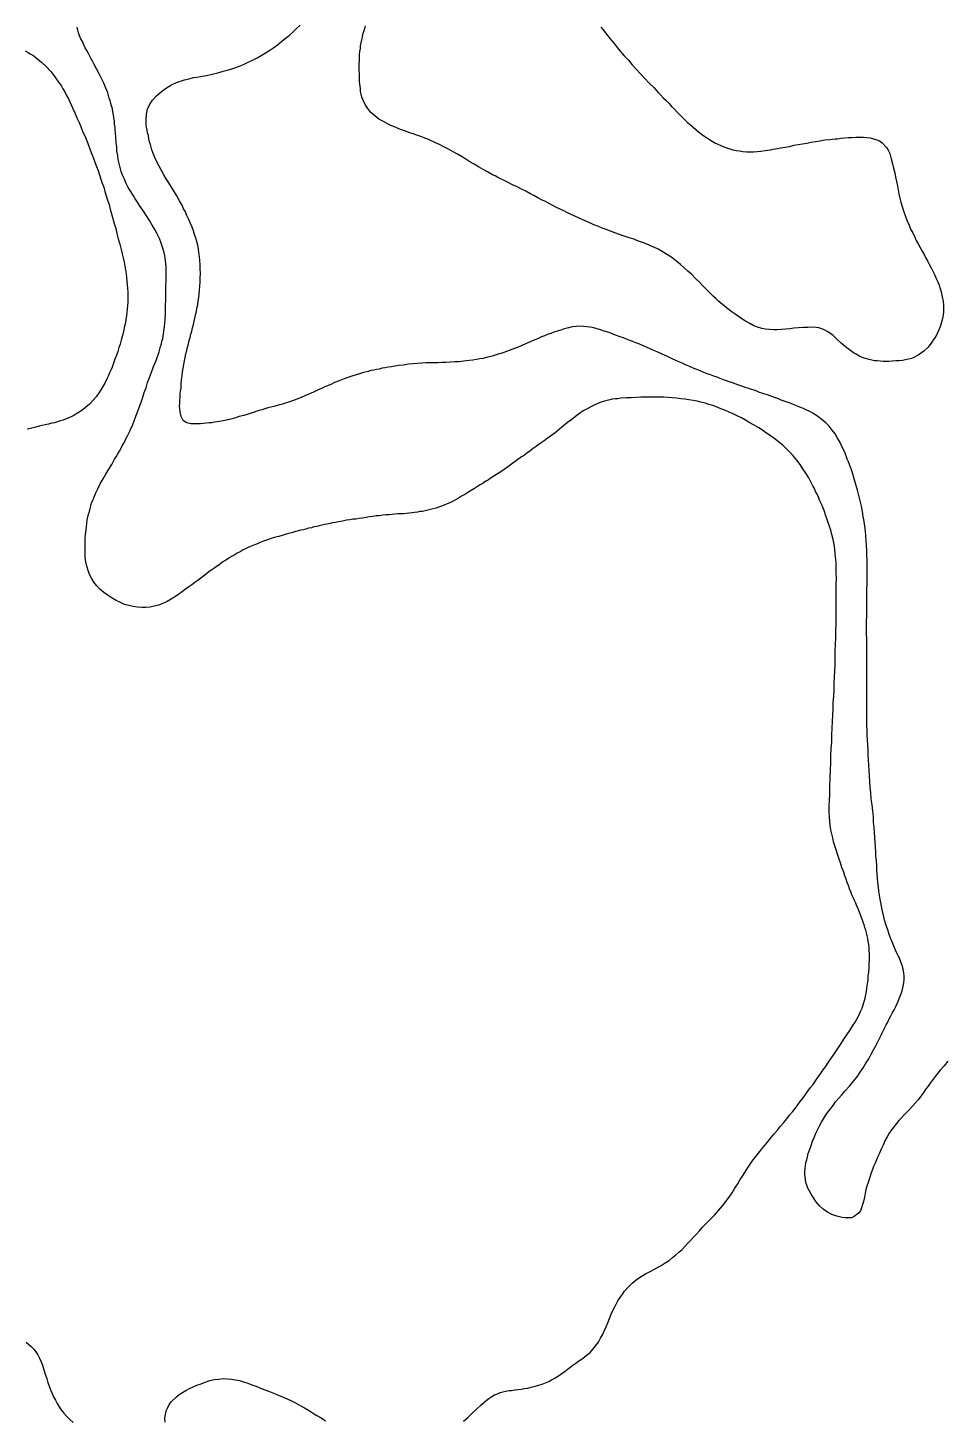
# Model space of a CAD drawing. Header units: inches. Extents: x 401374 to 405300, y 6332180 to 6336621.
# Drawn here: x 403137 to 403496, y 6332667 to 6333212 of the extents above; entities that cross this region are included whole.
import ezdxf

# ---------------------------------------------------------------- set-up
doc = ezdxf.new("R2010")
doc.units = ezdxf.units.IN
doc.header["$MEASUREMENT"] = 0

msp = doc.modelspace()

# ---------------------------------------------------------------- linework, layer by layer
for points in [[(403307.7, 6332667), (403309.4, 6332668.5), (403311, 6332670.1), (403312.8, 6332671.7), (403314.6, 6332673.3), (403316.6, 6332675.1), (403317.7, 6332675.9), (403318.8, 6332676.7), (403319.9, 6332677.3), (403321, 6332677.8), (403322.1, 6332678.2), (403323.2, 6332678.5), (403324.3, 6332678.8), (403325.5, 6332679), (403326.6, 6332679.1), (403327.8, 6332679.3), (403329, 6332679.4), (403330.3, 6332679.6), (403331.6, 6332679.8), (403332.9, 6332680), (403334.3, 6332680.3), (403335.8, 6332680.7), (403337.2, 6332681.1), (403338.6, 6332681.5), (403339.9, 6332682.1), (403341.1, 6332682.6), (403342.2, 6332683.2), (403343.3, 6332683.8), (403344.3, 6332684.4), (403345.4, 6332685.1), (403346.4, 6332685.8), (403347.4, 6332686.5), (403348.4, 6332687.3), (403349.4, 6332688), (403350.5, 6332688.9), (403351.7, 6332689.7), (403352.9, 6332690.6), (403354.2, 6332691.5), (403355.8, 6332692.7), (403357.3, 6332693.9), (403358.5, 6332695.3), (403359.6, 6332696.6), (403360.6, 6332698), (403361.4, 6332699.5), (403362.2, 6332700.9), (403362.9, 6332702.5), (403363.6, 6332704), (403364.2, 6332705.6), (403364.9, 6332707.2), (403365.6, 6332708.9), (403366.4, 6332710.6), (403367.2, 6332712.3), (403368.2, 6332714.1), (403369.4, 6332715.9), (403370.1, 6332716.9), (403370.8, 6332717.9), (403372.3, 6332719.6), (403373.8, 6332721.1), (403375.4, 6332722.4), (403377.1, 6332723.6), (403379, 6332724.7), (403380, 6332725.3), (403381.1, 6332725.8), (403382.2, 6332726.4), (403383.4, 6332727.1), (403385.1, 6332728), (403386.7, 6332729), (403388.2, 6332730), (403389.6, 6332731.1), (403390.9, 6332732.1), (403392.1, 6332733.2), (403393.3, 6332734.3), (403394.4, 6332735.4), (403395.5, 6332736.6), (403396.6, 6332737.8), (403397.7, 6332739), (403398.9, 6332740.3), (403400.1, 6332741.6), (403401.3, 6332743), (403402.7, 6332744.4), (403404.2, 6332745.9), (403406, 6332747.7), (403407.6, 6332749.5), (403409.1, 6332751.3), (403410.4, 6332753), (403411.7, 6332754.7), (403412.9, 6332756.4), (403414, 6332758.2), (403415.1, 6332759.9), (403416.1, 6332761.6), (403417.2, 6332763.4), (403418.3, 6332765.1), (403419.5, 6332766.9), (403420.8, 6332768.8), (403422.2, 6332770.7), (403423.7, 6332772.6), (403424.5, 6332773.6), (403425.4, 6332774.7), (403426.8, 6332776.3), (403428.1, 6332777.9), (403429.4, 6332779.5), (403430.7, 6332781), (403431.9, 6332782.5), (403433.1, 6332783.9), (403434.3, 6332785.4), (403435.4, 6332786.8), (403436.5, 6332788.2), (403437.6, 6332789.5), (403438.6, 6332790.9), (403439.6, 6332792.2), (403440.7, 6332793.6), (403441.6, 6332794.9), (403442.6, 6332796.2), (403443.6, 6332797.6), (403444.6, 6332798.9), (403445.5, 6332800.3), (403446.5, 6332801.6), (403447.5, 6332803), (403448.4, 6332804.4), (403449.4, 6332805.8), (403450.4, 6332807.2), (403451.4, 6332808.7), (403452.4, 6332810.2), (403453.5, 6332811.7), (403454.5, 6332813.3), (403455.6, 6332814.9), (403456.7, 6332816.6), (403457.8, 6332818.3), (403459, 6332820), (403460.2, 6332821.9), (403461.1, 6332823.3), (403461.9, 6332824.7), (403462.6, 6332826.1), (403463.2, 6332827.4), (403463.8, 6332828.7), (403464.2, 6332830), (403464.6, 6332831.3), (403465, 6332832.7), (403465.3, 6332834), (403465.5, 6332835.3), (403465.7, 6332836.7), (403465.9, 6332838.2), (403466.1, 6332839.7), (403466.2, 6332841.3), (403466.4, 6332842.9), (403466.6, 6332844.7), (403466.6, 6332846.1), (403466.7, 6332847.4), (403466.7, 6332848.8), (403466.7, 6332850), (403466.6, 6332851.3), (403466.5, 6332852.5), (403466.4, 6332853.7), (403466.2, 6332854.9), (403466, 6332856), (403465.8, 6332857.1), (403465.5, 6332858.2), (403465.2, 6332859.3), (403464.9, 6332860.3), (403464.6, 6332861.4), (403464.2, 6332862.4), (403463.8, 6332863.5), (403463.4, 6332864.5), (403463, 6332865.6), (403462.6, 6332866.6), (403462.2, 6332867.7), (403461.7, 6332868.7), (403461.3, 6332869.8), (403460.8, 6332870.9), (403460.3, 6332872), (403459.8, 6332873.1), (403459.4, 6332874.3), (403458.9, 6332875.4), (403458.4, 6332876.7), (403457.9, 6332877.9), (403457.5, 6332879.2), (403457, 6332880.5), (403456.6, 6332881.9), (403455.9, 6332883.8), (403455.3, 6332885.6), (403454.7, 6332887.4), (403454.1, 6332889), (403453.6, 6332890.7), (403453.1, 6332892.3), (403452.6, 6332893.8), (403452.3, 6332895.4), (403451.9, 6332897), (403451.6, 6332898.5), (403451.3, 6332900.2), (403451.2, 6332901.9), (403451, 6332903.6), (403450.9, 6332905.5), (403450.9, 6332907.4), (403450.9, 6332908.4), (403451, 6332909.5), (403451.1, 6332912.7), (403451.2, 6332915.8), (403451.3, 6332918.9), (403451.4, 6332921.9), (403451.5, 6332924.8), (403451.6, 6332927.6), (403451.7, 6332930.3), (403451.9, 6332933), (403452, 6332935.7), (403452.1, 6332938.3), (403452.2, 6332940.9), (403452.3, 6332943.4), (403452.4, 6332945.9), (403452.5, 6332948.4), (403452.7, 6332950.9), (403452.8, 6332953.4), (403452.9, 6332955.9), (403453, 6332958.3), (403453.1, 6332960.8), (403453.2, 6332963.3), (403453.2, 6332965.9), (403453.3, 6332968.5), (403453.4, 6332971.1), (403453.5, 6332973.7), (403453.5, 6332976.5), (403453.6, 6332979.2), (403453.6, 6332982.1), (403453.7, 6332985), (403453.7, 6332988), (403453.7, 6332991), (403453.7, 6332994.2), (403453.8, 6332997.5), (403453.7, 6332998.7), (403453.7, 6332999.9), (403453.7, 6333001), (403453.6, 6333002.2), (403453.6, 6333003.3), (403453.5, 6333004.3), (403453.4, 6333005.4), (403453.3, 6333006.4), (403453.1, 6333008.4), (403452.8, 6333010.3), (403452.4, 6333012.2), (403452, 6333014.1), (403451.5, 6333015.9), (403450.9, 6333017.7), (403450.3, 6333019.6), (403449.6, 6333021.5), (403448.9, 6333023.5), (403448.5, 6333024.5), (403448.1, 6333025.5), (403447.6, 6333026.5), (403447.1, 6333027.6), (403446.7, 6333028.7), (403446.2, 6333029.9), (403445.6, 6333031), (403445.1, 6333032.1), (403444.5, 6333033.2), (403444, 6333034.3), (403443.4, 6333035.3), (403442.9, 6333036.3), (403441.8, 6333038.1), (403440.6, 6333039.9), (403439.5, 6333041.6), (403438.2, 6333043.2), (403437, 6333044.8), (403435.6, 6333046.2), (403434.2, 6333047.7), (403432.7, 6333049.1), (403431, 6333050.4), (403429.3, 6333051.8), (403427.5, 6333053.1), (403425.5, 6333054.5), (403424.4, 6333055.2), (403423.4, 6333055.9), (403421.6, 6333056.9), (403419.9, 6333057.9), (403418.2, 6333058.9), (403416.6, 6333059.8), (403414.9, 6333060.6), (403413.3, 6333061.4), (403411.7, 6333062.1), (403410.1, 6333062.8), (403408.5, 6333063.4), (403407, 6333064), (403405.4, 6333064.6), (403403.8, 6333065.1), (403402.3, 6333065.5), (403400.7, 6333065.9), (403399.2, 6333066.3), (403397.6, 6333066.6), (403396, 6333066.9), (403394.4, 6333067.1), (403392.8, 6333067.3), (403391.2, 6333067.5), (403389.5, 6333067.7), (403387.9, 6333067.8), (403386.2, 6333067.9), (403384.4, 6333067.9), (403382.7, 6333067.9), (403380.9, 6333067.9), (403379.1, 6333067.9), (403377.2, 6333067.9), (403375.3, 6333067.8), (403373.4, 6333067.7), (403371.4, 6333067.6), (403369.4, 6333067.5), (403368.2, 6333067.3), (403367.1, 6333067.2), (403366, 6333067.1), (403365, 6333066.9), (403363, 6333066.4), (403361.2, 6333065.8), (403359.4, 6333065.1), (403357.8, 6333064.3), (403356.2, 6333063.4), (403354.6, 6333062.5), (403353.1, 6333061.5), (403351.6, 6333060.3), (403350.1, 6333059.2), (403348.5, 6333058), (403346.9, 6333056.7), (403345.3, 6333055.4), (403343.6, 6333054), (403341.8, 6333052.7), (403340.5, 6333051.7), (403339.3, 6333050.8), (403338.1, 6333050), (403336.9, 6333049.1), (403335.8, 6333048.3), (403334.7, 6333047.5), (403333.6, 6333046.7), (403332.6, 6333046), (403331.6, 6333045.2), (403330.5, 6333044.5), (403328.5, 6333043.1), (403326.6, 6333041.7), (403324.6, 6333040.3), (403322.7, 6333039), (403320.7, 6333037.7), (403319.6, 6333037), (403318.6, 6333036.3), (403317.6, 6333035.6), (403316.5, 6333035), (403315.4, 6333034.3), (403314.3, 6333033.6), (403313.2, 6333032.9), (403312, 6333032.1), (403310.8, 6333031.4), (403309.5, 6333030.6), (403308.3, 6333029.8), (403307, 6333029.1), (403305.8, 6333028.4), (403304.6, 6333027.7), (403303.5, 6333027.1), (403302.4, 6333026.6), (403301.3, 6333026.1), (403300.2, 6333025.6), (403299.1, 6333025.2), (403298, 6333024.8), (403297, 6333024.5), (403295.9, 6333024.2), (403294.9, 6333023.9), (403293.8, 6333023.7), (403292.8, 6333023.4), (403291.7, 6333023.2), (403290.7, 6333023.1), (403289.7, 6333022.9), (403288.6, 6333022.8), (403287.6, 6333022.6), (403286.5, 6333022.5), (403285.4, 6333022.4), (403284.3, 6333022.3), (403283.2, 6333022.2), (403282.1, 6333022.2), (403280.9, 6333022.1), (403279.8, 6333022), (403278.6, 6333021.9), (403277.4, 6333021.8), (403276.2, 6333021.7), (403274.9, 6333021.5), (403273.6, 6333021.4), (403272.3, 6333021.2), (403271, 6333021.1), (403269.6, 6333020.8), (403268.2, 6333020.6), (403266.9, 6333020.4), (403265.7, 6333020.2), (403264.4, 6333020.1), (403263.2, 6333019.9), (403262, 6333019.7), (403260.9, 6333019.5), (403259.8, 6333019.3), (403258.7, 6333019.1), (403257.6, 6333018.9), (403256.5, 6333018.7), (403255.5, 6333018.5), (403254.4, 6333018.2), (403253.4, 6333018), (403252.3, 6333017.8), (403251.3, 6333017.6), (403250.3, 6333017.3), (403249.2, 6333017.1), (403248.2, 6333016.8), (403247.1, 6333016.6), (403246, 6333016.3), (403245, 6333016), (403243.9, 6333015.8), (403242.7, 6333015.5), (403241.6, 6333015.2), (403240.4, 6333014.8), (403239.3, 6333014.5), (403238, 6333014.2), (403236.8, 6333013.8), (403235.5, 6333013.4), (403234.2, 6333013.1), (403232.5, 6333012.6), (403231, 6333012), (403229.5, 6333011.5), (403228.1, 6333011), (403226.7, 6333010.4), (403225.3, 6333009.9), (403224, 6333009.3), (403222.7, 6333008.7), (403221.5, 6333008.1), (403220.3, 6333007.4), (403219.1, 6333006.8), (403218, 6333006.1), (403216.9, 6333005.5), (403215.8, 6333004.8), (403214.7, 6333004.1), (403213.6, 6333003.4), (403212.5, 6333002.6), (403211.4, 6333001.9), (403210.4, 6333001.1), (403209.3, 6333000.3), (403208.2, 6332999.6), (403207.1, 6332998.7), (403206, 6332997.9), (403204.9, 6332997.1), (403203.8, 6332996.2), (403202.6, 6332995.4), (403201.4, 6332994.5), (403200.2, 6332993.6), (403198.9, 6332992.7), (403197.7, 6332991.8), (403196.3, 6332990.8), (403195, 6332989.9), (403193.3, 6332988.8), (403191.7, 6332987.9), (403190, 6332987.1), (403188.4, 6332986.5), (403186.7, 6332986.1), (403185.1, 6332985.7), (403183.4, 6332985.6), (403181.8, 6332985.6), (403180.1, 6332985.7), (403178.4, 6332985.9), (403176.8, 6332986.3), (403175.1, 6332986.8), (403173.5, 6332987.5), (403171.8, 6332988.3), (403170.2, 6332989.2), (403168.6, 6332990.3), (403166.9, 6332991.5), (403165.4, 6332992.7), (403164.2, 6332994.1), (403163.1, 6332995.5), (403162.2, 6332997), (403161.4, 6332998.5), (403160.8, 6333000.1), (403160.3, 6333001.8), (403159.9, 6333003.5), (403159.7, 6333005.3), (403159.6, 6333007.1), (403159.6, 6333009), (403159.6, 6333010.9), (403159.7, 6333012.9), (403159.8, 6333013.9), (403159.9, 6333015), (403160, 6333016), (403160.2, 6333017.1), (403160.3, 6333018.4), (403160.5, 6333019.7), (403160.7, 6333020.9), (403161, 6333022.1), (403161.3, 6333023.2), (403161.6, 6333024.3), (403161.9, 6333025.4), (403162.2, 6333026.5), (403162.6, 6333027.5), (403163, 6333028.5), (403163.8, 6333030.5), (403164.7, 6333032.3), (403165.7, 6333034.2), (403166.7, 6333036), (403167.8, 6333037.8), (403168.9, 6333039.7), (403170.1, 6333041.6), (403171.2, 6333043.6), (403171.8, 6333044.6), (403172.5, 6333045.7), (403173.1, 6333046.8), (403173.7, 6333047.9), (403174.3, 6333049.1), (403175, 6333050.3), (403175.5, 6333051.4), (403176.1, 6333052.5), (403176.6, 6333053.6), (403177.1, 6333054.6), (403177.5, 6333055.6), (403178, 6333056.6), (403178.8, 6333058.6), (403179.5, 6333060.5), (403180.3, 6333062.4), (403180.9, 6333064.2), (403181.6, 6333066), (403182.2, 6333067.9), (403182.8, 6333069.7), (403183.5, 6333071.6), (403184.1, 6333073.6), (403184.5, 6333074.6), (403184.8, 6333075.6), (403185.2, 6333076.6), (403185.6, 6333077.7), (403186, 6333078.8), (403186.4, 6333079.9), (403186.9, 6333081.1), (403187.4, 6333082.3), (403187.8, 6333083.4), (403188.2, 6333084.5), (403188.6, 6333085.6), (403188.9, 6333086.7), (403189.2, 6333087.7), (403189.5, 6333088.8), (403189.7, 6333089.8), (403190, 6333090.8), (403190.3, 6333092.7), (403190.6, 6333094.7), (403190.8, 6333096.6), (403191, 6333098.5), (403191.1, 6333100.4), (403191.1, 6333102.3), (403191.1, 6333104.3), (403191.2, 6333105.3), (403191.2, 6333106.4), (403191.2, 6333107.4), (403191.2, 6333108.5), (403191.2, 6333109.6), (403191.2, 6333110.7), (403191.2, 6333111.8), (403191.3, 6333113), (403191.3, 6333114.2), (403191.4, 6333115.5), (403191.4, 6333116.7), (403191.4, 6333117.9), (403191.3, 6333119), (403191.2, 6333120.2), (403191.1, 6333121.3), (403191, 6333122.3), (403190.8, 6333123.4), (403190.6, 6333124.4), (403190.1, 6333126.3), (403189.4, 6333128.2), (403188.7, 6333130), (403187.9, 6333131.8), (403186.9, 6333133.6), (403185.9, 6333135.3), (403184.9, 6333137.1), (403183.7, 6333138.9), (403182.5, 6333140.7), (403181.2, 6333142.6), (403179.9, 6333144.6), (403179.2, 6333145.6), (403178.6, 6333146.7), (403177.5, 6333148.4), (403176.5, 6333150), (403175.7, 6333151.6), (403175, 6333153.2), (403174.3, 6333154.8), (403173.8, 6333156.3), (403173.3, 6333157.8), (403173, 6333159.4), (403172.6, 6333160.9), (403172.4, 6333162.5), (403172.1, 6333164.2), (403172, 6333165.9), (403171.8, 6333167.7), (403171.6, 6333169.5), (403171.5, 6333171.4), (403171.4, 6333172.4), (403171.4, 6333173.5), (403171.2, 6333174.8), (403171.1, 6333176), (403170.9, 6333177.3), (403170.7, 6333178.5), (403170.5, 6333179.6), (403170.3, 6333180.8), (403170, 6333181.9), (403169.7, 6333182.9), (403169.5, 6333184), (403169.1, 6333185), (403168.5, 6333187), (403167.7, 6333188.9), (403166.9, 6333190.8), (403166, 6333192.6), (403165.1, 6333194.5), (403164.1, 6333196.4), (403163.1, 6333198.4), (403162.5, 6333199.4), (403162, 6333200.4), (403161.5, 6333201.4), (403160.9, 6333202.5), (403160.3, 6333203.6), (403159.7, 6333204.7), (403159.1, 6333205.9), (403158.6, 6333207.1), (403158, 6333208.2), (403157.5, 6333209.3), (403157.1, 6333210.5), (403156.8, 6333211.6), (403156.5, 6333212.7)], [(403497.4, 6332808), (403495.9, 6332806.2), (403494.3, 6332804.4), (403492.8, 6332802.5), (403492, 6332801.5), (403491.2, 6332800.4), (403490.4, 6332799.3), (403489.6, 6332798.2), (403488.8, 6332797.1), (403488, 6332795.9), (403486.8, 6332794.3), (403485.7, 6332792.9), (403484.6, 6332791.5), (403483.5, 6332790.3), (403482.4, 6332789.1), (403481.3, 6332788), (403480.3, 6332786.9), (403479.2, 6332785.8), (403478.2, 6332784.7), (403477.2, 6332783.6), (403476.3, 6332782.4), (403475.3, 6332781.1), (403474.4, 6332779.8), (403473.6, 6332778.3), (403472.7, 6332776.8), (403472, 6332775.1), (403471.3, 6332773.5), (403470.6, 6332772), (403470, 6332770.6), (403469.4, 6332769.3), (403468.9, 6332768), (403468.3, 6332766.7), (403467.8, 6332765.5), (403467.4, 6332764.2), (403466.9, 6332763), (403466.5, 6332761.7), (403466.1, 6332760.5), (403465.7, 6332759.1), (403465.3, 6332757.7), (403465, 6332756.3), (403464.7, 6332754.7), (403464.4, 6332753.1), (403464, 6332751.8), (403463.6, 6332750.5), (403463.1, 6332749.4), (403462.4, 6332748.5), (403460.7, 6332747.1), (403459.6, 6332746.7), (403458.4, 6332746.7), (403457.1, 6332746.7), (403456, 6332746.8), (403454.9, 6332747), (403453.9, 6332747.3), (403451.9, 6332747.9), (403450.2, 6332748.9), (403448.6, 6332750), (403447.1, 6332751.4), (403445.7, 6332753.1), (403444.4, 6332755.1), (403443.7, 6332756.2), (403443.1, 6332757.3), (403442.6, 6332758.3), (403442.2, 6332759.4), (403441.8, 6332760.5), (403441.6, 6332761.6), (403441.5, 6332762.6), (403441.4, 6332763.7), (403441.4, 6332764.8), (403441.5, 6332765.9), (403441.6, 6332767), (403441.8, 6332768.2), (403442.1, 6332769.3), (403442.4, 6332770.5), (403442.7, 6332771.8), (403443.2, 6332773.1), (403443.8, 6332774.9), (403444.4, 6332776.6), (403445.1, 6332778.3), (403445.7, 6332779.8), (403446.4, 6332781.3), (403447.1, 6332782.7), (403447.9, 6332784.1), (403448.7, 6332785.4), (403449.5, 6332786.7), (403450.4, 6332788), (403451.4, 6332789.3), (403452.4, 6332790.6), (403453.4, 6332792), (403454.6, 6332793.3), (403455.8, 6332794.8), (403457.2, 6332796.3), (403458.8, 6332798.2), (403460.4, 6332800.1), (403461.8, 6332801.9), (403463, 6332803.7), (403464.2, 6332805.4), (403465.3, 6332807.2), (403466.4, 6332808.9), (403467.4, 6332810.7), (403468.3, 6332812.4), (403469.3, 6332814.3), (403470.2, 6332816.1), (403471.2, 6332818.1), (403471.7, 6332819.1), (403472.2, 6332820.1), (403472.7, 6332821.1), (403473.2, 6332822.2), (403473.8, 6332823.2), (403474.3, 6332824.3), (403474.9, 6332825.5), (403475.6, 6332826.7), (403476.3, 6332828.1), (403477, 6332829.4), (403477.6, 6332830.8), (403478.2, 6332832.1), (403478.7, 6332833.4), (403479.2, 6332834.7), (403479.6, 6332836), (403479.9, 6332837.3), (403480.1, 6332838.6), (403480.2, 6332839.9), (403480.2, 6332841.3), (403480.1, 6332842.6), (403479.8, 6332844), (403479.5, 6332845.4), (403479, 6332846.8), (403478.4, 6332848.3), (403477.4, 6332850.2), (403476.6, 6332852.1), (403475.8, 6332854), (403475, 6332855.8), (403474.4, 6332857.6), (403473.8, 6332859.4), (403473.2, 6332861.1), (403472.7, 6332862.8), (403472.3, 6332864.5), (403471.9, 6332866.2), (403471.5, 6332867.9), (403471.2, 6332869.6), (403470.9, 6332871.2), (403470.6, 6332872.9), (403470.4, 6332874.5), (403470.2, 6332876.2), (403470, 6332877.9), (403469.8, 6332879.5), (403469.7, 6332881.2), (403469.6, 6332882.9), (403469.5, 6332884.6), (403469.4, 6332886.4), (403469.2, 6332888.2), (403469.1, 6332890), (403469, 6332891.8), (403468.9, 6332893.7), (403468.8, 6332895.6), (403468.7, 6332897.5), (403468.5, 6332899.5), (403468.3, 6332901.6), (403468.2, 6332903.7), (403468, 6332905.9), (403467.7, 6332908.3), (403467.4, 6332910.7), (403467.2, 6332913), (403467, 6332915.3), (403466.8, 6332917.5), (403466.7, 6332919.7), (403466.5, 6332921.8), (403466.4, 6332923.8), (403466.3, 6332925.9), (403466.1, 6332927.8), (403466.1, 6332929.8), (403466, 6332931.8), (403465.9, 6332933.7), (403465.8, 6332935.6), (403465.8, 6332937.5), (403465.7, 6332939.4), (403465.7, 6332941.3), (403465.7, 6332943.2), (403465.6, 6332945.1), (403465.6, 6332947), (403465.6, 6332949), (403465.6, 6332950.9), (403465.6, 6332952.9), (403465.6, 6332955), (403465.6, 6332957), (403465.6, 6332959.1), (403465.6, 6332961.3), (403465.6, 6332963.5), (403465.6, 6332965.8), (403465.6, 6332968.2), (403465.6, 6332970.6), (403465.6, 6332973.1), (403465.5, 6332975.5), (403465.5, 6332977.8), (403465.5, 6332980.1), (403465.6, 6332982.3), (403465.6, 6332984.5), (403465.6, 6332986.6), (403465.7, 6332988.7), (403465.7, 6332990.7), (403465.7, 6332992.8), (403465.8, 6332994.7), (403465.8, 6332996.7), (403465.8, 6332998.6), (403465.8, 6333000.5), (403465.8, 6333002.4), (403465.8, 6333004.2), (403465.7, 6333006.1), (403465.6, 6333008), (403465.5, 6333009.8), (403465.4, 6333011.7), (403465.2, 6333013.6), (403465.1, 6333015.4), (403464.8, 6333017.4), (403464.6, 6333019.3), (403464.2, 6333021.2), (403463.9, 6333023.2), (403463.5, 6333025.2), (403463, 6333027.3), (403462.5, 6333029.4), (403462, 6333031.5), (403461.4, 6333033.7), (403460.7, 6333035.9), (403460, 6333038.3), (403459.6, 6333039.4), (403459.2, 6333040.5), (403458.8, 6333041.5), (403458.4, 6333042.6), (403458, 6333043.6), (403457.7, 6333044.6), (403456.9, 6333046.6), (403456, 6333048.4), (403455.2, 6333050.2), (403454.2, 6333051.9), (403453.2, 6333053.5), (403452.1, 6333055), (403450.9, 6333056.5), (403449.6, 6333057.9), (403448.1, 6333059.1), (403446.5, 6333060.3), (403444.8, 6333061.5), (403442.8, 6333062.5), (403441.8, 6333063), (403440.8, 6333063.5), (403439.4, 6333064), (403438.1, 6333064.5), (403436.9, 6333065), (403435.6, 6333065.5), (403434.4, 6333065.9), (403433.3, 6333066.4), (403432.1, 6333066.8), (403431, 6333067.2), (403429.9, 6333067.6), (403428.8, 6333068), (403427.8, 6333068.4), (403426.7, 6333068.8), (403425.7, 6333069.1), (403424.6, 6333069.5), (403423.6, 6333069.8), (403422.6, 6333070.2), (403421.5, 6333070.6), (403420.5, 6333070.9), (403419.4, 6333071.3), (403418.4, 6333071.6), (403417.3, 6333072), (403416.3, 6333072.3), (403415.2, 6333072.7), (403414.1, 6333073.1), (403413, 6333073.5), (403411.8, 6333073.9), (403410.7, 6333074.3), (403409.5, 6333074.7), (403408.2, 6333075.2), (403407, 6333075.7), (403405.7, 6333076.1), (403404.4, 6333076.7), (403403.1, 6333077.1), (403401.8, 6333077.6), (403400.6, 6333078.1), (403399.5, 6333078.6), (403398.3, 6333079), (403397.2, 6333079.5), (403396.2, 6333079.9), (403395.1, 6333080.4), (403394.1, 6333080.8), (403393.1, 6333081.3), (403391.1, 6333082.2), (403389.2, 6333083.1), (403387.4, 6333083.9), (403385.5, 6333084.8), (403383.6, 6333085.7), (403381.6, 6333086.5), (403380.6, 6333087), (403379.6, 6333087.4), (403378.5, 6333087.9), (403377.5, 6333088.3), (403376.4, 6333088.8), (403375.2, 6333089.2), (403374.1, 6333089.7), (403372.9, 6333090.1), (403371.6, 6333090.6), (403370.4, 6333091.1), (403368.7, 6333091.6), (403367.2, 6333092.2), (403365.7, 6333092.8), (403364.2, 6333093.3), (403362.8, 6333093.8), (403361.4, 6333094.3), (403360.1, 6333094.7), (403358.8, 6333095), (403357.4, 6333095.3), (403356.1, 6333095.5), (403354.7, 6333095.6), (403353.3, 6333095.7), (403351.8, 6333095.6), (403350.3, 6333095.4), (403348.8, 6333095.1), (403347.2, 6333094.7), (403345.8, 6333094.2), (403344.4, 6333093.8), (403343.1, 6333093.3), (403341.9, 6333092.8), (403340.7, 6333092.4), (403339.5, 6333091.9), (403338.3, 6333091.5), (403337.2, 6333091), (403336.1, 6333090.5), (403335, 6333090.1), (403333.9, 6333089.6), (403332.9, 6333089.2), (403331.8, 6333088.7), (403330.8, 6333088.3), (403329.8, 6333087.8), (403328.7, 6333087.4), (403327.7, 6333087), (403326.7, 6333086.6), (403325.6, 6333086.2), (403324.6, 6333085.8), (403323.5, 6333085.4), (403322.4, 6333085), (403321.3, 6333084.7), (403320.2, 6333084.3), (403319, 6333084), (403317.9, 6333083.7), (403316.6, 6333083.4), (403315.4, 6333083.1), (403314.1, 6333082.9), (403312.8, 6333082.7), (403311.4, 6333082.4), (403310, 6333082.3), (403308.9, 6333082.1), (403307.9, 6333082), (403306.1, 6333081.8), (403304.3, 6333081.7), (403302.5, 6333081.6), (403300.9, 6333081.5), (403299.3, 6333081.5), (403297.7, 6333081.4), (403296.1, 6333081.4), (403294.5, 6333081.3), (403293, 6333081.3), (403291.4, 6333081.2), (403289.7, 6333081.1), (403288, 6333080.9), (403286.2, 6333080.8), (403284.3, 6333080.5), (403282.4, 6333080.3), (403280.9, 6333080), (403279.6, 6333079.8), (403278.3, 6333079.6), (403277.1, 6333079.4), (403275.9, 6333079.2), (403274.8, 6333078.9), (403273.7, 6333078.7), (403272.6, 6333078.5), (403271.5, 6333078.3), (403270.4, 6333078), (403269.3, 6333077.7), (403268.2, 6333077.4), (403267, 6333077.1), (403265.8, 6333076.7), (403264.5, 6333076.3), (403263.2, 6333075.9), (403262.1, 6333075.5), (403261, 6333075.1), (403259.1, 6333074.3), (403257.2, 6333073.6), (403255.5, 6333072.8), (403253.8, 6333072.1), (403252.2, 6333071.3), (403250.6, 6333070.6), (403249, 6333069.9), (403247.5, 6333069.2), (403245.9, 6333068.5), (403244.2, 6333067.8), (403242.5, 6333067.1), (403240.8, 6333066.5), (403238.9, 6333065.8), (403236.9, 6333065.2), (403235.8, 6333064.9), (403234.8, 6333064.7), (403233.5, 6333064.3), (403232.3, 6333064), (403231.2, 6333063.7), (403230, 6333063.3), (403228.9, 6333063), (403227.8, 6333062.7), (403226.8, 6333062.4), (403225.8, 6333062), (403223.8, 6333061.4), (403221.8, 6333060.8), (403219.9, 6333060.3), (403218.1, 6333059.7), (403216.2, 6333059.2), (403214.3, 6333058.8), (403212.3, 6333058.4), (403211.3, 6333058.2), (403210.3, 6333058.1), (403209.3, 6333057.9), (403208.2, 6333057.8), (403207.1, 6333057.7), (403206, 6333057.6), (403204.8, 6333057.5), (403203.6, 6333057.5), (403202.4, 6333057.5), (403201.2, 6333057.5), (403199.3, 6333057.8), (403198, 6333058.8), (403197.2, 6333060.3), (403196.8, 6333062.2), (403196.7, 6333063.3), (403196.6, 6333064.4), (403196.7, 6333065.6), (403196.7, 6333066.8), (403196.8, 6333068), (403196.9, 6333069.2), (403197, 6333070.3), (403197.2, 6333071.5), (403197.3, 6333073.1), (403197.4, 6333074.7), (403197.6, 6333076.3), (403197.8, 6333077.8), (403198, 6333079.3), (403198.3, 6333080.7), (403198.6, 6333082.2), (403198.8, 6333083.5), (403199.1, 6333084.9), (403199.4, 6333086.2), (403199.7, 6333087.5), (403200.1, 6333088.8), (403200.4, 6333090.1), (403200.7, 6333091.3), (403201, 6333092.6), (403201.4, 6333093.8), (403201.7, 6333095.1), (403202, 6333096.3), (403202.3, 6333097.6), (403202.6, 6333098.8), (403202.9, 6333100.1), (403203.2, 6333101.4), (403203.4, 6333102.8), (403203.7, 6333104.1), (403203.9, 6333105.5), (403204.1, 6333106.9), (403204.3, 6333108.4), (403204.4, 6333109.8), (403204.6, 6333111.4), (403204.7, 6333112.9), (403204.7, 6333114.6), (403204.8, 6333116.3), (403204.7, 6333118.1), (403204.7, 6333119.8), (403204.6, 6333121.4), (403204.4, 6333123), (403204.2, 6333124.5), (403204, 6333126), (403203.7, 6333127.4), (403203.4, 6333128.8), (403203, 6333130.2), (403202.5, 6333131.6), (403202, 6333133), (403201.5, 6333134.4), (403200.9, 6333135.9), (403200.2, 6333137.4), (403199.5, 6333139), (403198.8, 6333140.7), (403198.2, 6333141.7), (403197.7, 6333142.8), (403196.6, 6333144.8), (403195.5, 6333146.7), (403194.5, 6333148.4), (403193.4, 6333150.1), (403192.4, 6333151.8), (403191.4, 6333153.4), (403190.4, 6333155), (403189.5, 6333156.7), (403188.6, 6333158.3), (403187.7, 6333160), (403186.9, 6333161.8), (403186.2, 6333163.7), (403185.8, 6333164.7), (403185.5, 6333165.8), (403185.2, 6333166.8), (403184.9, 6333167.9), (403184.6, 6333169.1), (403184.4, 6333170.3), (403184.1, 6333171.4), (403183.9, 6333172.5), (403183.7, 6333173.6), (403183.6, 6333174.7), (403183.5, 6333175.7), (403183.5, 6333176.8), (403183.7, 6333178.7), (403184.1, 6333180.6), (403184.9, 6333182.4), (403186, 6333184.2), (403187.6, 6333185.9), (403189.5, 6333187.6), (403191.5, 6333189), (403193.4, 6333190.2), (403195.4, 6333191.1), (403196.4, 6333191.5), (403197.4, 6333191.8), (403198.5, 6333192.1), (403199.7, 6333192.4), (403200.8, 6333192.7), (403202.1, 6333193), (403203.4, 6333193.2), (403204.8, 6333193.5), (403207.1, 6333193.9), (403209.4, 6333194.4), (403211.6, 6333194.9), (403213.7, 6333195.5), (403215.8, 6333196.1), (403217.8, 6333196.7), (403219.7, 6333197.4), (403221.6, 6333198.2), (403223.4, 6333199), (403225.2, 6333199.8), (403227, 6333200.7), (403228.6, 6333201.7), (403230.3, 6333202.7), (403231.9, 6333203.7), (403233.5, 6333204.8), (403235, 6333205.9), (403236.5, 6333207.1), (403238, 6333208.3), (403239.5, 6333209.5), (403240.9, 6333210.8), (403242.4, 6333212.2), (403243.8, 6333213.6)], [(403361.5, 6333212.8), (403362.4, 6333211.7), (403363.3, 6333210.5), (403364.2, 6333209.4), (403365, 6333208.3), (403365.9, 6333207.3), (403366.7, 6333206.3), (403367.5, 6333205.3), (403369.1, 6333203.4), (403370.7, 6333201.5), (403372.3, 6333199.8), (403373.8, 6333198), (403375.4, 6333196.3), (403377, 6333194.5), (403378.7, 6333192.7), (403380.4, 6333190.9), (403382.2, 6333189.1), (403384.1, 6333187.1), (403385, 6333186.1), (403386, 6333185), (403387.1, 6333184), (403388.2, 6333182.9), (403389.2, 6333181.7), (403390.3, 6333180.6), (403391.4, 6333179.5), (403392.4, 6333178.5), (403393.5, 6333177.4), (403394.5, 6333176.4), (403395.5, 6333175.5), (403396.6, 6333174.5), (403397.6, 6333173.6), (403398.7, 6333172.7), (403399.7, 6333171.8), (403400.8, 6333171), (403401.8, 6333170.2), (403402.9, 6333169.5), (403404, 6333168.8), (403405.1, 6333168.1), (403406.2, 6333167.5), (403407.3, 6333166.9), (403408.5, 6333166.4), (403409.6, 6333165.9), (403410.8, 6333165.5), (403412, 6333165.1), (403413.2, 6333164.8), (403414.5, 6333164.5), (403415.8, 6333164.3), (403417.1, 6333164.1), (403418.5, 6333164), (403419.8, 6333164), (403421.3, 6333164), (403422.7, 6333164.1), (403424.2, 6333164.2), (403425.8, 6333164.5), (403426.8, 6333164.6), (403427.9, 6333164.8), (403428.9, 6333165), (403429.9, 6333165.1), (403431.8, 6333165.5), (403433.7, 6333165.8), (403435.4, 6333166.1), (403437.1, 6333166.5), (403438.8, 6333166.8), (403440.5, 6333167.1), (403442.1, 6333167.4), (403443.8, 6333167.7), (403445.5, 6333168), (403447.3, 6333168.3), (403449.2, 6333168.6), (403451.1, 6333168.8), (403452.1, 6333168.9), (403453.2, 6333169), (403454.2, 6333169.1), (403455.4, 6333169.3), (403456.9, 6333169.4), (403458.4, 6333169.5), (403459.9, 6333169.6), (403461.4, 6333169.7), (403462.8, 6333169.7), (403464.3, 6333169.7), (403465.7, 6333169.6), (403467, 6333169.4), (403468.3, 6333169.1), (403469.5, 6333168.7), (403470.6, 6333168.2), (403471.6, 6333167.5), (403473.3, 6333165.7), (403474, 6333164.6), (403474.6, 6333163.3), (403474.9, 6333162.2), (403475.2, 6333161.2), (403475.7, 6333159.3), (403476.1, 6333157.5), (403476.6, 6333155.7), (403476.9, 6333154), (403477.3, 6333152.3), (403477.6, 6333150.7), (403477.9, 6333149.1), (403478.2, 6333147.5), (403478.6, 6333145.8), (403479, 6333144.2), (403479.5, 6333142.5), (403480, 6333140.8), (403480.6, 6333139), (403481.3, 6333137.2), (403482.2, 6333135.3), (403482.8, 6333133.7), (403483.6, 6333132.2), (403484.3, 6333130.8), (403485, 6333129.3), (403485.8, 6333127.9), (403486.5, 6333126.5), (403487.3, 6333125.1), (403488.1, 6333123.7), (403488.8, 6333122.3), (403489.5, 6333121), (403490.2, 6333119.7), (403490.9, 6333118.3), (403491.6, 6333117), (403492.2, 6333115.7), (403492.8, 6333114.4), (403493.4, 6333113.1), (403493.9, 6333111.8), (403494.3, 6333110.5), (403494.7, 6333109.2), (403495, 6333107.9), (403495.3, 6333106.6), (403495.5, 6333105.3), (403495.6, 6333104), (403495.7, 6333102.7), (403495.6, 6333101.4), (403495.5, 6333100), (403495.2, 6333098.7), (403494.9, 6333097.3), (403494.5, 6333095.9), (403494, 6333094.5), (403493.3, 6333093.1), (403492.6, 6333091.7), (403491.8, 6333090.5), (403491.1, 6333089.4), (403489.6, 6333087.5), (403487.9, 6333085.9), (403486.1, 6333084.6), (403484.1, 6333083.5), (403483.1, 6333083.1), (403481.9, 6333082.8), (403480.8, 6333082.5), (403479.6, 6333082.3), (403478.3, 6333082.1), (403477, 6333082.1), (403475.6, 6333082), (403474.3, 6333081.9), (403473.1, 6333081.9), (403472, 6333081.9), (403470.8, 6333082), (403469.7, 6333082.1), (403468.7, 6333082.2), (403467.6, 6333082.4), (403466.6, 6333082.6), (403465.6, 6333082.9), (403464.6, 6333083.2), (403463.6, 6333083.6), (403462.5, 6333084.1), (403461.5, 6333084.7), (403460.4, 6333085.3), (403459.4, 6333086.1), (403458.3, 6333086.8), (403457.3, 6333087.6), (403455.6, 6333089.1), (403453.9, 6333090.6), (403452.4, 6333092), (403450.7, 6333093.3), (403449, 6333094.3), (403448, 6333094.7), (403446.9, 6333095), (403445.8, 6333095.2), (403444.6, 6333095.3), (403442.6, 6333095.2), (403440.7, 6333095.2), (403438.9, 6333095), (403437.1, 6333094.9), (403435.5, 6333094.7), (403433.8, 6333094.5), (403432.2, 6333094.4), (403430.6, 6333094.3), (403429.1, 6333094.3), (403427.5, 6333094.4), (403426, 6333094.5), (403424.5, 6333094.8), (403422.9, 6333095.3), (403421.4, 6333095.9), (403419.8, 6333096.7), (403418.2, 6333097.7), (403416.7, 6333098.6), (403415.4, 6333099.5), (403414.1, 6333100.4), (403412.9, 6333101.2), (403411.8, 6333102.1), (403410.7, 6333102.9), (403409.6, 6333103.8), (403408.6, 6333104.6), (403407.6, 6333105.5), (403406.6, 6333106.4), (403405.6, 6333107.3), (403404.6, 6333108.3), (403403.5, 6333109.4), (403402.5, 6333110.5), (403401.3, 6333111.6), (403400.2, 6333112.9), (403398.6, 6333114.4), (403397.1, 6333115.9), (403395.6, 6333117.3), (403394.2, 6333118.6), (403392.7, 6333119.8), (403391.3, 6333121), (403389.9, 6333122.1), (403388.5, 6333123.1), (403387, 6333124), (403385.5, 6333125), (403383.9, 6333125.8), (403382.2, 6333126.6), (403380.5, 6333127.4), (403378.6, 6333128.2), (403376.7, 6333128.9), (403375.6, 6333129.3), (403374.6, 6333129.7), (403372.6, 6333130.3), (403370.7, 6333130.9), (403368.8, 6333131.6), (403367, 6333132.2), (403365.3, 6333132.9), (403363.6, 6333133.5), (403362, 6333134.1), (403360.3, 6333134.8), (403358.8, 6333135.4), (403357.2, 6333136.1), (403355.7, 6333136.8), (403354.2, 6333137.4), (403352.8, 6333138.1), (403351.3, 6333138.8), (403349.9, 6333139.4), (403348.5, 6333140.1), (403347, 6333140.8), (403345.6, 6333141.5), (403344.2, 6333142.2), (403342.7, 6333143), (403341.3, 6333143.7), (403339.8, 6333144.5), (403338.3, 6333145.2), (403336.8, 6333146), (403335.3, 6333146.8), (403333.7, 6333147.6), (403332.1, 6333148.5), (403330.4, 6333149.3), (403328.7, 6333150.2), (403327, 6333151), (403325.2, 6333151.9), (403323.4, 6333152.9), (403322.2, 6333153.4), (403321.2, 6333153.9), (403320.1, 6333154.5), (403319.1, 6333155), (403317.2, 6333156.1), (403315.4, 6333157.1), (403313.6, 6333158.1), (403311.9, 6333159.1), (403310.3, 6333160.1), (403308.7, 6333161.1), (403307, 6333162.1), (403305.4, 6333163.1), (403303.7, 6333164), (403301.9, 6333165), (403300, 6333165.9), (403298.1, 6333166.9), (403297.1, 6333167.4), (403296, 6333167.9), (403294.9, 6333168.4), (403293.8, 6333168.9), (403292.6, 6333169.3), (403291.4, 6333169.8), (403290.3, 6333170.2), (403289.1, 6333170.6), (403288, 6333171), (403286.8, 6333171.4), (403285.7, 6333171.8), (403284.6, 6333172.2), (403283.5, 6333172.6), (403282.4, 6333173), (403281.4, 6333173.5), (403280.3, 6333173.9), (403279.3, 6333174.3), (403278.3, 6333174.8), (403276.4, 6333175.8), (403274.6, 6333176.8), (403273, 6333178), (403271.5, 6333179.4), (403270.3, 6333180.9), (403269.2, 6333182.5), (403268.3, 6333184.4), (403268, 6333185.4), (403267.7, 6333186.5), (403267.5, 6333187.6), (403267.4, 6333188.9), (403267.2, 6333190.3), (403267.1, 6333191.7), (403267, 6333193.1), (403267, 6333194.5), (403266.9, 6333195.8), (403266.9, 6333197.1), (403266.9, 6333198.4), (403267, 6333199.6), (403267, 6333200.8), (403267.1, 6333202), (403267.2, 6333203.2), (403267.4, 6333204.4), (403267.5, 6333205.5), (403267.7, 6333206.6), (403267.9, 6333207.8), (403268.2, 6333208.9), (403268.4, 6333210), (403268.7, 6333211.1), (403269.1, 6333212.2), (403269.4, 6333213.3)], [(403136.2, 6333203.5), (403137.3, 6333202.9), (403138.4, 6333202.2), (403139.5, 6333201.5), (403140.5, 6333200.7), (403142.5, 6333199.1), (403144.4, 6333197.3), (403146.2, 6333195.4), (403147, 6333194.4), (403147.8, 6333193.3), (403148.6, 6333192.2), (403149.4, 6333191.1), (403150.2, 6333189.9), (403150.9, 6333188.6), (403151.7, 6333187.4), (403152.4, 6333186), (403153.1, 6333184.7), (403153.8, 6333183.3), (403154.7, 6333181.2), (403155.6, 6333179.2), (403156.4, 6333177.3), (403157.3, 6333175.4), (403158.1, 6333173.5), (403158.8, 6333171.7), (403159.6, 6333169.9), (403160.3, 6333168.2), (403161, 6333166.5), (403161.6, 6333164.8), (403162.3, 6333163.1), (403162.9, 6333161.5), (403163.5, 6333159.9), (403164.1, 6333158.2), (403164.7, 6333156.6), (403165.3, 6333155), (403165.8, 6333153.3), (403166.3, 6333151.7), (403166.9, 6333150.1), (403167.4, 6333148.4), (403167.9, 6333146.7), (403168.4, 6333145), (403169, 6333143.3), (403169.5, 6333141.5), (403170, 6333139.7), (403170.5, 6333137.8), (403171, 6333135.9), (403171.6, 6333134), (403172.1, 6333132), (403172.6, 6333129.9), (403173.2, 6333127.8), (403173.8, 6333125.7), (403174.2, 6333124), (403174.5, 6333122.4), (403174.9, 6333120.8), (403175.2, 6333119.2), (403175.4, 6333117.7), (403175.7, 6333116.2), (403175.9, 6333114.8), (403176, 6333113.3), (403176.1, 6333111.9), (403176.2, 6333110.5), (403176.3, 6333109.1), (403176.3, 6333107.8), (403176.3, 6333106.4), (403176.3, 6333105.1), (403176.2, 6333103.7), (403176.1, 6333102.4), (403176, 6333101.1), (403175.8, 6333099.7), (403175.6, 6333098.4), (403175.4, 6333097), (403175.1, 6333095.7), (403174.8, 6333094.3), (403174.5, 6333093), (403174.1, 6333091.6), (403173.7, 6333090.2), (403173.3, 6333088.7), (403172.9, 6333087.3), (403172.4, 6333085.8), (403171.9, 6333084.3), (403171.3, 6333082.8), (403170.8, 6333081.2), (403170.2, 6333079.7), (403169.7, 6333078.5), (403169.2, 6333077.4), (403168.8, 6333076.4), (403168.3, 6333075.3), (403167.3, 6333073.4), (403166.2, 6333071.5), (403165.1, 6333069.8), (403163.9, 6333068.1), (403162.6, 6333066.6), (403161.3, 6333065.2), (403159.8, 6333063.9), (403158.3, 6333062.7), (403156.6, 6333061.6), (403154.9, 6333060.6), (403153, 6333059.7), (403152, 6333059.3), (403151, 6333058.9), (403149.9, 6333058.6), (403148.8, 6333058.2), (403147.7, 6333057.9), (403146.6, 6333057.7), (403145.3, 6333057.4), (403144, 6333057.1), (403142.8, 6333056.8), (403141.6, 6333056.5), (403140.4, 6333056.2), (403139.3, 6333055.9), (403138.2, 6333055.7), (403137, 6333055.4)], [(403136.6, 6332698), (403138.6, 6332696.2), (403139.5, 6332695.2), (403140.3, 6332694.2), (403141.1, 6332693), (403141.8, 6332691.7), (403142.4, 6332690.3), (403143, 6332688.9), (403143.5, 6332687.1), (403144, 6332685.4), (403144.6, 6332683.8), (403145.1, 6332682.2), (403145.6, 6332680.7), (403146.1, 6332679.3), (403146.7, 6332677.9), (403147.3, 6332676.6), (403148, 6332675.3), (403148.7, 6332674), (403149.5, 6332672.7), (403150.3, 6332671.5), (403151.3, 6332670.2), (403152.4, 6332669), (403153.6, 6332667.7), (403155, 6332666.5)], [(403191, 6332666.7), (403190.9, 6332668.2), (403191.1, 6332669.7), (403191.4, 6332671.1), (403192, 6332672.4), (403192.6, 6332673.6), (403193.4, 6332674.7), (403195.4, 6332676.6), (403196.5, 6332677.5), (403197.8, 6332678.3), (403199.1, 6332679.1), (403200.5, 6332679.8), (403201.9, 6332680.5), (403203.4, 6332681.1), (403205, 6332681.7), (403206.6, 6332682.3), (403208.4, 6332682.9), (403210.2, 6332683.3), (403212, 6332683.5), (403213.7, 6332683.7), (403215.3, 6332683.6), (403216.9, 6332683.5), (403218.5, 6332683.2), (403220.1, 6332682.9), (403221.7, 6332682.4), (403223.3, 6332681.9), (403224.9, 6332681.3), (403226.6, 6332680.7), (403228.3, 6332680), (403230, 6332679.3), (403231.8, 6332678.6), (403233.8, 6332677.9), (403234.9, 6332677.4), (403236, 6332677), (403237.1, 6332676.5), (403238.1, 6332676.1), (403240.1, 6332675.1), (403242, 6332674.2), (403243.8, 6332673.2), (403245.5, 6332672.3), (403247.1, 6332671.3), (403248.7, 6332670.3), (403250.4, 6332669.3), (403252, 6332668.3), (403253.7, 6332667.2)]]:
    msp.add_lwpolyline(points)

doc.saveas('drawing.dxf')
